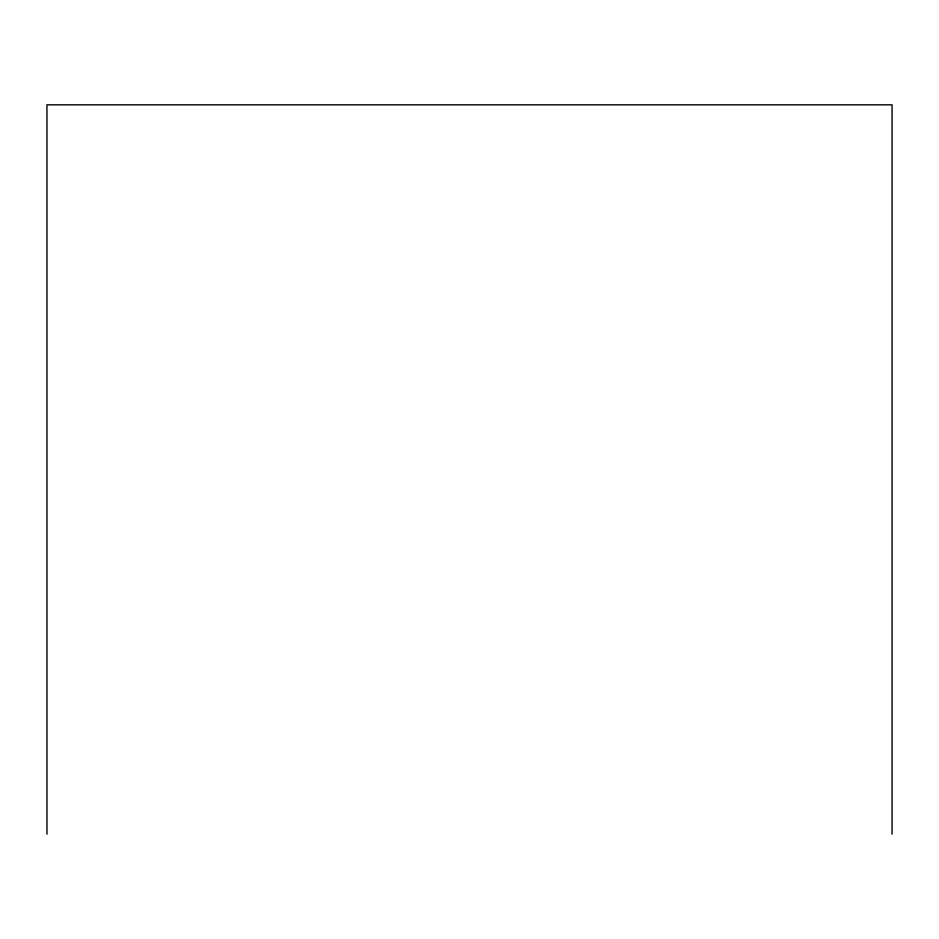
<?xml version="1.0" encoding="UTF-8"?>
<svg xmlns="http://www.w3.org/2000/svg" width="939" height="939" viewBox="0 0 939 939"><rect width="100%" height="100%" fill="white"/><g stroke="black" fill="none" stroke-linecap="round" stroke-linejoin="round"><path stroke-width="1.41" d="M892.05 834.172L892.05 104.828L46.95 104.828L46.95 834.172"/></g></svg>
